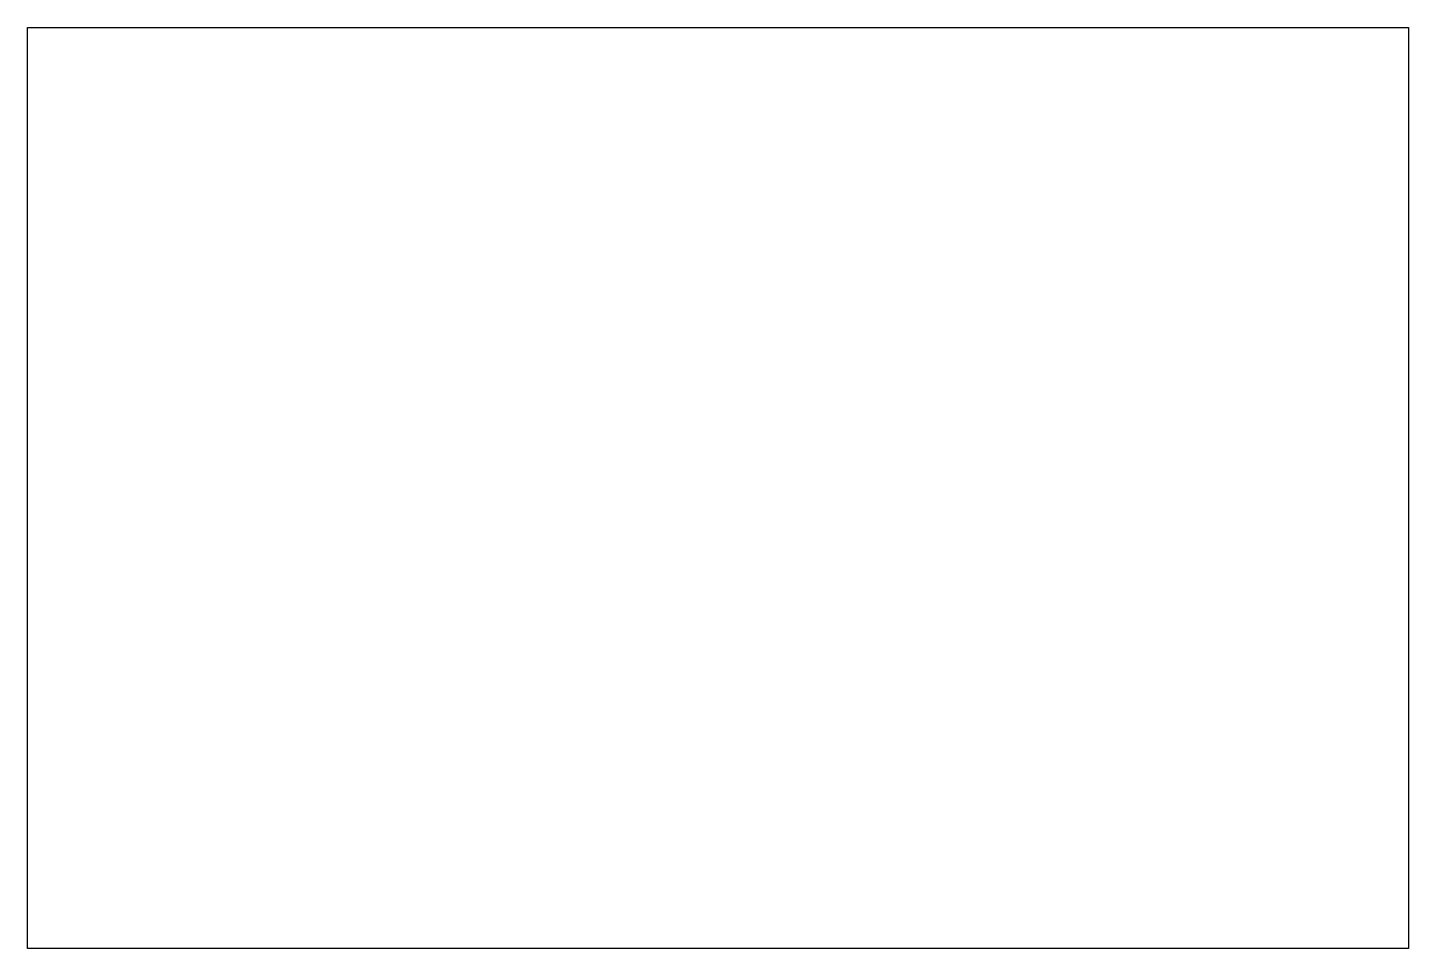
# Model space of a CAD drawing. Header units: millimetres. Extents: x 10 to 220, y 10 to 150.
import ezdxf

# ---------------------------------------------------------------- set-up
doc = ezdxf.new("R2010")
doc.units = ezdxf.units.MM
doc.layers.add('Sketch', color=7, linetype='CONTINUOUS')

msp = doc.modelspace()

# ---------------------------------------------------------------- linework, layer by layer
at = {"layer": 'Sketch'}
for p, q in [((10, 150), (220, 150)), ((10, 10), (10, 150)), ((220, 150), (220, 10)), ((220, 10), (10, 10))]:
    msp.add_line(p, q, dxfattribs=at)

doc.saveas('drawing.dxf')
